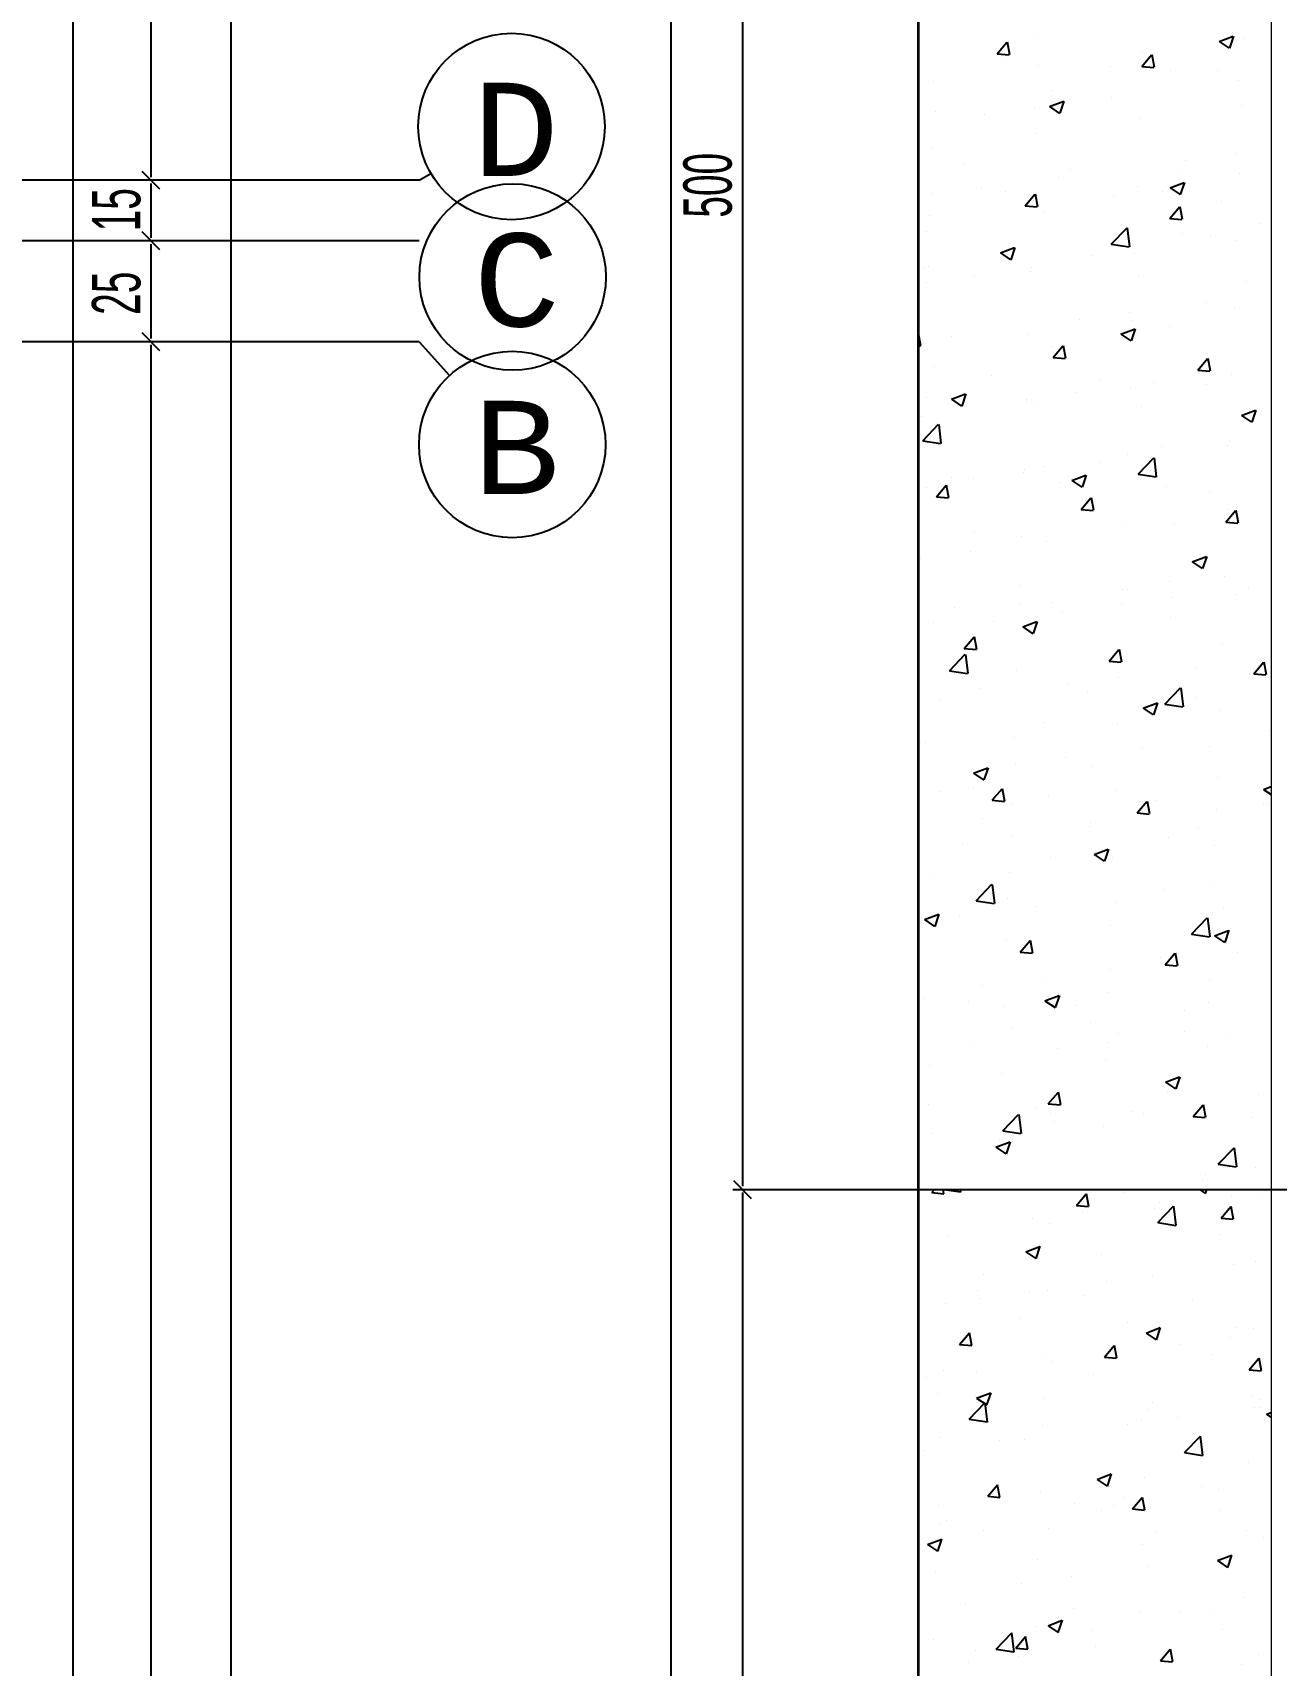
# Model space of a CAD drawing. Header units: inches. Extents: x -7543 to -822, y 102837 to 190349.
# Drawn here: x -836.35176 to -836.32095, y 102836.8557 to 102836.89615 of the extents above; entities that cross this region are included whole.
import ezdxf

# ---------------------------------------------------------------- set-up
doc = ezdxf.new("R2010")
doc.units = ezdxf.units.IN
doc.header["$MEASUREMENT"] = 0
doc.linetypes.add('DASHDOTX2', pattern=[2, 1, -0.5, 0, -0.5])
for name, color, linetype, lineweight in [('AKS', 1, 'Continuous', 25), ('ICOL', 55, 'Continuous', 25), ('SIVA', 150, 'Continuous', 15), ('TARAMA', 8, 'Continuous', 25)]:
    doc.layers.add(name, color=color, linetype=linetype, lineweight=lineweight)
doc.layers.add('DUVAR', color=7, linetype='Continuous', lineweight=35, true_color=0xfc4642)
doc.styles.add('ISIM', font='monos.ttf', dxfattribs={"width": 1.1, "height": 200})
doc.styles.add('OLCU', font='tromand.shx', dxfattribs={"width": 0.6, "height": 12})

msp = doc.modelspace()

# ---------------------------------------------------------------- linework, layer by layer
at = {"layer": 'AKS', "linetype": 'DASHDOTX2', "ltscale": 10}
for p, q in [((-836.34219, 102836.892493), (-836.547072, 102836.892493)), ((-836.34219, 102836.890993), (-836.634572, 102836.890993)), ((-836.34219, 102836.888493), (-836.547072, 102836.888493)), ((-836.333122, 102836.867493), (-836.180362, 102836.867493))]:
    msp.add_line(p, q, dxfattribs=at)
at = {"layer": 'AKS'}
for p, q in [((-836.34219, 102836.892493), (-836.341894, 102836.892665)), ((-836.34219, 102836.888493), (-836.341432, 102836.887658))]:
    msp.add_line(p, q, dxfattribs=at)
at = {"layer": 'AKS', "color": 0}
for centre in [(-836.339898, 102836.893827), (-836.33987, 102836.890096), (-836.33988, 102836.885947)]:
    msp.add_circle(centre, 0.00231, dxfattribs=at)
at = {"layer": 'DUVAR'}
msp.add_line((-836.329822, 102837.028495), (-836.329822, 102836.805993), dxfattribs=at)
at = {"layer": 'ICOL'}
for p, q in [((-836.335953, 102837.037415), (-836.335953, 102836.815071)), ((-836.35076, 102836.815071), (-836.35076, 102837.019916)), ((-836.346846, 102836.816071), (-836.346846, 102837.018916)), ((-836.334178, 102836.917415), (-836.334178, 102836.867571)), ((-836.348831, 102836.892571), (-836.348831, 102836.902415)), ((-836.348597, 102836.892493), (-836.350781, 102836.892493)), ((-836.348597, 102836.892493), (-836.350781, 102836.892493)), ((-836.348611, 102836.892272), (-836.349052, 102836.892714)), ((-836.348611, 102836.892272), (-836.349052, 102836.892714)), ((-836.348831, 102836.891071), (-836.348831, 102836.892415)), ((-836.348597, 102836.890993), (-836.350781, 102836.890993)), ((-836.348597, 102836.890993), (-836.350781, 102836.890993)), ((-836.348611, 102836.890772), (-836.349052, 102836.891214)), ((-836.348611, 102836.890772), (-836.349052, 102836.891214)), ((-836.348831, 102836.888571), (-836.348831, 102836.890915)), ((-836.348597, 102836.888493), (-836.350781, 102836.888493)), ((-836.348597, 102836.888493), (-836.350781, 102836.888493)), ((-836.348611, 102836.888272), (-836.349052, 102836.888714)), ((-836.348611, 102836.888272), (-836.349052, 102836.888714)), ((-836.348831, 102836.816071), (-836.348831, 102836.888415)), ((-836.334412, 102836.867493), (-836.332228, 102836.867493)), ((-836.334412, 102836.867493), (-836.332228, 102836.867493)), ((-836.334399, 102836.867714), (-836.333957, 102836.867272)), ((-836.334399, 102836.867714), (-836.333957, 102836.867272)), ((-836.334178, 102836.867415), (-836.334178, 102836.817571))]:
    msp.add_line(p, q, dxfattribs=at)
at = {"layer": 'SIVA'}
msp.add_line((-836.321072, 102837.037245), (-836.321072, 102836.814743), dxfattribs=at)
at = {"layer": 'TARAMA'}
for p, q in [((-836.326872, 102836.8961), (-836.326872, 102836.8961)), ((-836.327867, 102836.895625), (-836.327626, 102836.895912)), ((-836.327554, 102836.895599), (-836.327612, 102836.895913)), ((-836.322365, 102836.895933), (-836.322015, 102836.896067)), ((-836.322365, 102836.895933), (-836.322116, 102836.895765)), ((-836.322101, 102836.895766), (-836.322, 102836.896068)), ((-836.321742, 102836.895999), (-836.321742, 102836.895999)), ((-836.327867, 102836.895625), (-836.327568, 102836.895599)), ((-836.327733, 102836.895431), (-836.327733, 102836.895431)), ((-836.326834, 102836.895327), (-836.326834, 102836.895327)), ((-836.325064, 102836.895318), (-836.325064, 102836.895318)), ((-836.324281, 102836.895311), (-836.32404, 102836.895598)), ((-836.324281, 102836.895311), (-836.323982, 102836.895285)), ((-836.324267, 102836.895679), (-836.324267, 102836.895679)), ((-836.323968, 102836.895286), (-836.324025, 102836.895599)), ((-836.329431, 102836.894952), (-836.329431, 102836.894952)), ((-836.323573, 102836.895208), (-836.323573, 102836.895208)), ((-836.322394, 102836.895205), (-836.322394, 102836.895205)), ((-836.321884, 102836.894958), (-836.321884, 102836.894958)), ((-836.326489, 102836.894708), (-836.326489, 102836.894708)), ((-836.325042, 102836.894543), (-836.325042, 102836.894543)), ((-836.329405, 102836.894207), (-836.329405, 102836.894207)), ((-836.328187, 102836.894128), (-836.328187, 102836.894128)), ((-836.326936, 102836.894293), (-836.326936, 102836.894293)), ((-836.326566, 102836.89432), (-836.326216, 102836.894454)), ((-836.326566, 102836.89432), (-836.326317, 102836.894152)), ((-836.326302, 102836.894153), (-836.326201, 102836.894455)), ((-836.321802, 102836.894335), (-836.321802, 102836.894335)), ((-836.324328, 102836.894015), (-836.324328, 102836.894015)), ((-836.329492, 102836.893288), (-836.329492, 102836.893288)), ((-836.326895, 102836.893662), (-836.326895, 102836.893662)), ((-836.328706, 102836.892876), (-836.328706, 102836.892876)), ((-836.3232, 102836.892986), (-836.3232, 102836.892986)), ((-836.321948, 102836.893151), (-836.321948, 102836.893151)), ((-836.326357, 102836.89257), (-836.326357, 102836.89257)), ((-836.326037, 102836.892763), (-836.326037, 102836.892763)), ((-836.323368, 102836.89265), (-836.323368, 102836.89265)), ((-836.321863, 102836.89267), (-836.321863, 102836.89267)), ((-836.329503, 102836.892156), (-836.329503, 102836.892156)), ((-836.328251, 102836.892321), (-836.328251, 102836.892321)), ((-836.327652, 102836.892204), (-836.327652, 102836.892204)), ((-836.327174, 102836.891864), (-836.326933, 102836.892151)), ((-836.32686, 102836.891838), (-836.326918, 102836.892152)), ((-836.324983, 102836.892092), (-836.324983, 102836.892092)), ((-836.324389, 102836.89235), (-836.324389, 102836.89235)), ((-836.32378, 102836.892225), (-836.32378, 102836.892225)), ((-836.323581, 102836.892307), (-836.323231, 102836.892441)), ((-836.323581, 102836.892307), (-836.323333, 102836.892139)), ((-836.323318, 102836.89214), (-836.323217, 102836.892442)), ((-836.327174, 102836.891864), (-836.326875, 102836.891838)), ((-836.326956, 102836.891998), (-836.326956, 102836.891998)), ((-836.326696, 102836.891725), (-836.326696, 102836.891725)), ((-836.323587, 102836.89155), (-836.323346, 102836.891837)), ((-836.323274, 102836.891525), (-836.323332, 102836.891838)), ((-836.322314, 102836.891979), (-836.322314, 102836.891979)), ((-836.329553, 102836.891623), (-836.329553, 102836.891623)), ((-836.325036, 102836.890914), (-836.324647, 102836.89132)), ((-836.324577, 102836.890843), (-836.324632, 102836.891318)), ((-836.323587, 102836.89155), (-836.323288, 102836.891524)), ((-836.32137, 102836.891428), (-836.32137, 102836.891428)), ((-836.329612, 102836.891224), (-836.329612, 102836.891224)), ((-836.325036, 102836.890914), (-836.324592, 102836.890845)), ((-836.324515, 102836.891014), (-836.324515, 102836.891014)), ((-836.323263, 102836.891179), (-836.323263, 102836.891179)), ((-836.322582, 102836.891127), (-836.322582, 102836.891127)), ((-836.321924, 102836.891006), (-836.321924, 102836.891006)), ((-836.327782, 102836.890694), (-836.327432, 102836.890829)), ((-836.327782, 102836.890694), (-836.327534, 102836.890526)), ((-836.327673, 102836.890598), (-836.327673, 102836.890598)), ((-836.327519, 102836.890527), (-836.327418, 102836.890829)), ((-836.325498, 102836.890627), (-836.325498, 102836.890627)), ((-836.32445, 102836.890686), (-836.32445, 102836.890686)), ((-836.329701, 102836.890334), (-836.329701, 102836.890334)), ((-836.329566, 102836.890349), (-836.329566, 102836.890349)), ((-836.328414, 102836.890126), (-836.328414, 102836.890126)), ((-836.327032, 102836.890222), (-836.327032, 102836.890222)), ((-836.327017, 102836.890334), (-836.327017, 102836.890334)), ((-836.324363, 102836.890109), (-836.324363, 102836.890109)), ((-836.329614, 102836.889959), (-836.329614, 102836.889959)), ((-836.321694, 102836.889996), (-836.321694, 102836.889996)), ((-836.322685, 102836.889456), (-836.322685, 102836.889456)), ((-836.321985, 102836.889341), (-836.321985, 102836.889341)), ((-836.32583, 102836.889042), (-836.32583, 102836.889042)), ((-836.324579, 102836.889207), (-836.324579, 102836.889207)), ((-836.32451, 102836.889021), (-836.32451, 102836.889021)), ((-836.323588, 102836.888877), (-836.323588, 102836.888877)), ((-836.329753, 102836.888391), (-836.32981, 102836.888705)), ((-836.328988, 102836.888626), (-836.328988, 102836.888626)), ((-836.327078, 102836.888669), (-836.327078, 102836.888669)), ((-836.324798, 102836.888681), (-836.324448, 102836.888816)), ((-836.324798, 102836.888681), (-836.324549, 102836.888513)), ((-836.324535, 102836.888514), (-836.324433, 102836.888816)), ((-836.329822, 102836.888395), (-836.329767, 102836.888391)), ((-836.329674, 102836.888294), (-836.329674, 102836.888294)), ((-836.326504, 102836.888377), (-836.326504, 102836.888377)), ((-836.32648, 102836.888103), (-836.326239, 102836.88839)), ((-836.32648, 102836.888103), (-836.326181, 102836.888077)), ((-836.326166, 102836.888077), (-836.326224, 102836.888391)), ((-836.322894, 102836.887789), (-836.322652, 102836.888076)), ((-836.32258, 102836.887764), (-836.322638, 102836.888077)), ((-836.32942, 102836.887876), (-836.32942, 102836.887876)), ((-836.328006, 102836.887667), (-836.328006, 102836.887667)), ((-836.322894, 102836.887789), (-836.322595, 102836.887763)), ((-836.322046, 102836.887677), (-836.322046, 102836.887677)), ((-836.328999, 102836.887068), (-836.328649, 102836.887203)), ((-836.328736, 102836.886901), (-836.328634, 102836.887204)), ((-836.325894, 102836.887235), (-836.325894, 102836.887235)), ((-836.325337, 102836.887554), (-836.325337, 102836.887554)), ((-836.324571, 102836.887357), (-836.324571, 102836.887357)), ((-836.324, 102836.887484), (-836.324, 102836.887484)), ((-836.322667, 102836.887441), (-836.322667, 102836.887441)), ((-836.329621, 102836.887108), (-836.329621, 102836.887108)), ((-836.328999, 102836.887068), (-836.32875, 102836.886901)), ((-836.327146, 102836.88707), (-836.327146, 102836.88707)), ((-836.327138, 102836.887005), (-836.327138, 102836.887005)), ((-836.326951, 102836.886995), (-836.326951, 102836.886995)), ((-836.324282, 102836.886882), (-836.324282, 102836.886882)), ((-836.321813, 102836.886668), (-836.321463, 102836.886802)), ((-836.32155, 102836.886501), (-836.321449, 102836.886803)), ((-836.329735, 102836.88663), (-836.329735, 102836.88663)), ((-836.32971, 102836.886043), (-836.32932, 102836.886449)), ((-836.32925, 102836.885972), (-836.329305, 102836.886447)), ((-836.321813, 102836.886668), (-836.321565, 102836.8865)), ((-836.321613, 102836.88677), (-836.321613, 102836.88677)), ((-836.32971, 102836.886043), (-836.329265, 102836.885974)), ((-836.322106, 102836.886012), (-836.322106, 102836.886012)), ((-836.324632, 102836.885692), (-836.324632, 102836.885692)), ((-836.324373, 102836.885216), (-836.323984, 102836.885621)), ((-836.323914, 102836.885145), (-836.323969, 102836.88562)), ((-836.323795, 102836.885894), (-836.323795, 102836.885894)), ((-836.322158, 102836.885928), (-836.322158, 102836.885928)), ((-836.327209, 102836.885263), (-836.327209, 102836.885263)), ((-836.327199, 102836.88534), (-836.327199, 102836.88534)), ((-836.326711, 102836.885393), (-836.326711, 102836.885393)), ((-836.326015, 102836.885055), (-836.325664, 102836.88519)), ((-836.325751, 102836.884888), (-836.32565, 102836.88519)), ((-836.325316, 102836.885512), (-836.325316, 102836.885512)), ((-836.324373, 102836.885216), (-836.323929, 102836.885147)), ((-836.329796, 102836.884965), (-836.329796, 102836.884965)), ((-836.329626, 102836.884893), (-836.329626, 102836.884893)), ((-836.329372, 102836.884656), (-836.329131, 102836.884943)), ((-836.329059, 102836.88463), (-836.329117, 102836.884944)), ((-836.329, 102836.885125), (-836.329, 102836.885125)), ((-836.328461, 102836.885098), (-836.328461, 102836.885098)), ((-836.326331, 102836.885012), (-836.326331, 102836.885012)), ((-836.326015, 102836.885055), (-836.325766, 102836.884888)), ((-836.323662, 102836.8849), (-836.323662, 102836.8849)), ((-836.322597, 102836.884796), (-836.322597, 102836.884796)), ((-836.329372, 102836.884656), (-836.329074, 102836.88463)), ((-836.325786, 102836.884342), (-836.325545, 102836.884629)), ((-836.325473, 102836.884316), (-836.32553, 102836.88463)), ((-836.325786, 102836.884342), (-836.325487, 102836.884316)), ((-836.325512, 102836.884295), (-836.325512, 102836.884295)), ((-836.324693, 102836.884028), (-836.324693, 102836.884028)), ((-836.322222, 102836.884121), (-836.322222, 102836.884121)), ((-836.3222, 102836.884028), (-836.321959, 102836.884316)), ((-836.3222, 102836.884028), (-836.321901, 102836.884002)), ((-836.322167, 102836.884348), (-836.322167, 102836.884348)), ((-836.321886, 102836.884003), (-836.321944, 102836.884316)), ((-836.328428, 102836.883795), (-836.328428, 102836.883795)), ((-836.32726, 102836.883676), (-836.32726, 102836.883676)), ((-836.323473, 102836.883956), (-836.323473, 102836.883956)), ((-836.328525, 102836.883291), (-836.328525, 102836.883291)), ((-836.326631, 102836.88354), (-836.326631, 102836.88354)), ((-836.32303, 102836.883042), (-836.32268, 102836.883177)), ((-836.322767, 102836.882875), (-836.322665, 102836.883177)), ((-836.329776, 102836.883126), (-836.329776, 102836.883126)), ((-836.32303, 102836.883042), (-836.322781, 102836.882875)), ((-836.327305, 102836.882457), (-836.327305, 102836.882457)), ((-836.324754, 102836.882363), (-836.324754, 102836.882363)), ((-836.323603, 102836.882546), (-836.323603, 102836.882546)), ((-836.322228, 102836.882683), (-836.322228, 102836.882683)), ((-836.321643, 102836.882398), (-836.321643, 102836.882398)), ((-836.327321, 102836.882011), (-836.327321, 102836.882011)), ((-836.326519, 102836.882045), (-836.326519, 102836.882045)), ((-836.324789, 102836.881984), (-836.324789, 102836.881984)), ((-836.324636, 102836.882345), (-836.324636, 102836.882345)), ((-836.323537, 102836.882148), (-836.323537, 102836.882148)), ((-836.321967, 102836.882232), (-836.321967, 102836.882232)), ((-836.329435, 102836.881545), (-836.329435, 102836.881545)), ((-836.32892, 102836.881899), (-836.32892, 102836.881899)), ((-836.327946, 102836.881568), (-836.327946, 102836.881568)), ((-836.327231, 102836.88143), (-836.326881, 102836.881564)), ((-836.326968, 102836.881263), (-836.326866, 102836.881565)), ((-836.326251, 102836.881786), (-836.326251, 102836.881786)), ((-836.323582, 102836.881673), (-836.323582, 102836.881673)), ((-836.328679, 102836.880895), (-836.328438, 102836.881182)), ((-836.328365, 102836.880869), (-836.328423, 102836.881183)), ((-836.327231, 102836.88143), (-836.326982, 102836.881262)), ((-836.329047, 102836.880345), (-836.328657, 102836.880751)), ((-836.328679, 102836.880895), (-836.32838, 102836.880869)), ((-836.328587, 102836.880274), (-836.328642, 102836.880749)), ((-836.325092, 102836.880581), (-836.324851, 102836.880868)), ((-836.324779, 102836.880556), (-836.324837, 102836.880869)), ((-836.322289, 102836.881019), (-836.322289, 102836.881019)), ((-836.329047, 102836.880345), (-836.328602, 102836.880276)), ((-836.327382, 102836.880347), (-836.327382, 102836.880347)), ((-836.325092, 102836.880581), (-836.324793, 102836.880555)), ((-836.324814, 102836.880699), (-836.324814, 102836.880699)), ((-836.322959, 102836.880426), (-836.322959, 102836.880426)), ((-836.321506, 102836.880267), (-836.321265, 102836.880555)), ((-836.321193, 102836.880242), (-836.32125, 102836.880555)), ((-836.326104, 102836.880012), (-836.326104, 102836.880012)), ((-836.324852, 102836.880176), (-836.324852, 102836.880176)), ((-836.323711, 102836.879517), (-836.323321, 102836.879923)), ((-836.323251, 102836.879446), (-836.323306, 102836.879921)), ((-836.321506, 102836.880267), (-836.321207, 102836.880241)), ((-836.329262, 102836.879596), (-836.329262, 102836.879596)), ((-836.3283, 102836.879916), (-836.3283, 102836.879916)), ((-836.325631, 102836.879803), (-836.325631, 102836.879803)), ((-836.324247, 102836.879417), (-836.323896, 102836.879551)), ((-836.323983, 102836.879249), (-836.323882, 102836.879552)), ((-836.323809, 102836.879562), (-836.323809, 102836.879562)), ((-836.323711, 102836.879517), (-836.323266, 102836.879448)), ((-836.322962, 102836.87969), (-836.322962, 102836.87969)), ((-836.324247, 102836.879417), (-836.323998, 102836.879249)), ((-836.32235, 102836.879354), (-836.32235, 102836.879354)), ((-836.326725, 102836.879062), (-836.326725, 102836.879062)), ((-836.324875, 102836.879034), (-836.324875, 102836.879034)), ((-836.321116, 102836.878869), (-836.321116, 102836.878869)), ((-836.329641, 102836.878561), (-836.329641, 102836.878561)), ((-836.327442, 102836.878682), (-836.327442, 102836.878682)), ((-836.324274, 102836.878454), (-836.324274, 102836.878454)), ((-836.322611, 102836.878464), (-836.322611, 102836.878464)), ((-836.328448, 102836.877804), (-836.328098, 102836.877938)), ((-836.328184, 102836.877637), (-836.328083, 102836.877939)), ((-836.327419, 102836.87804), (-836.327419, 102836.87804)), ((-836.326168, 102836.878204), (-836.326168, 102836.878204)), ((-836.325527, 102836.877964), (-836.325527, 102836.877964)), ((-836.328448, 102836.877804), (-836.328199, 102836.877636)), ((-836.32241, 102836.87769), (-836.32241, 102836.87769)), ((-836.329273, 102836.877361), (-836.329273, 102836.877361)), ((-836.328443, 102836.877463), (-836.328443, 102836.877463)), ((-836.327985, 102836.877134), (-836.327744, 102836.877421)), ((-836.327985, 102836.877134), (-836.327686, 102836.877108)), ((-836.327671, 102836.877108), (-836.327729, 102836.877422)), ((-836.326604, 102836.877248), (-836.326604, 102836.877248)), ((-836.324936, 102836.87737), (-836.324936, 102836.87737)), ((-836.324399, 102836.87682), (-836.324158, 102836.877107)), ((-836.324085, 102836.876795), (-836.324143, 102836.877108)), ((-836.323935, 102836.877135), (-836.323935, 102836.877135)), ((-836.321262, 102836.877403), (-836.321072, 102836.877476)), ((-836.321262, 102836.877403), (-836.321072, 102836.877275)), ((-836.328219, 102836.876689), (-836.328219, 102836.876689)), ((-836.327503, 102836.877018), (-836.327503, 102836.877018)), ((-836.324399, 102836.87682), (-836.3241, 102836.876794)), ((-836.322432, 102836.876897), (-836.322432, 102836.876897)), ((-836.321266, 102836.877023), (-836.321266, 102836.877023)), ((-836.32118, 102836.877062), (-836.32118, 102836.877062)), ((-836.325589, 102836.876482), (-836.325589, 102836.876482)), ((-836.32555, 102836.876577), (-836.32555, 102836.876577)), ((-836.322881, 102836.876464), (-836.322881, 102836.876464)), ((-836.328735, 102836.876067), (-836.328735, 102836.876067)), ((-836.327483, 102836.876232), (-836.327483, 102836.876232)), ((-836.325463, 102836.875791), (-836.325113, 102836.875925)), ((-836.3252, 102836.875624), (-836.325098, 102836.875926)), ((-836.323618, 102836.876214), (-836.323618, 102836.876214)), ((-836.322471, 102836.876025), (-836.322471, 102836.876025)), ((-836.326534, 102836.875714), (-836.326534, 102836.875714)), ((-836.325463, 102836.875791), (-836.325214, 102836.875623)), ((-836.324997, 102836.875705), (-836.324997, 102836.875705)), ((-836.32945, 102836.875213), (-836.32945, 102836.875213)), ((-836.327564, 102836.875353), (-836.327564, 102836.875353)), ((-836.322495, 102836.87509), (-836.322495, 102836.87509)), ((-836.328384, 102836.874647), (-836.327994, 102836.875053)), ((-836.327924, 102836.874576), (-836.32798, 102836.875051)), ((-836.327599, 102836.874707), (-836.327599, 102836.874707)), ((-836.323747, 102836.874925), (-836.323747, 102836.874925)), ((-836.329664, 102836.874178), (-836.329314, 102836.874313)), ((-836.329401, 102836.874011), (-836.329299, 102836.874313)), ((-836.328798, 102836.87426), (-836.328798, 102836.87426)), ((-836.328384, 102836.874647), (-836.327939, 102836.874578)), ((-836.326905, 102836.87451), (-836.326905, 102836.87451)), ((-836.32493, 102836.874594), (-836.32493, 102836.874594)), ((-836.322532, 102836.874361), (-836.322532, 102836.874361)), ((-836.322261, 102836.874481), (-836.322261, 102836.874481)), ((-836.329664, 102836.874178), (-836.329416, 102836.87401)), ((-836.325058, 102836.874041), (-836.325058, 102836.874041)), ((-836.323048, 102836.873819), (-836.322658, 102836.874225)), ((-836.322588, 102836.873748), (-836.322643, 102836.874223)), ((-836.322479, 102836.873778), (-836.322129, 102836.873912)), ((-836.322215, 102836.873611), (-836.322114, 102836.873913)), ((-836.327625, 102836.873689), (-836.327625, 102836.873689)), ((-836.327291, 102836.873373), (-836.32705, 102836.87366)), ((-836.326978, 102836.873347), (-836.327035, 102836.873661)), ((-836.323048, 102836.873819), (-836.322603, 102836.87375)), ((-836.322479, 102836.873778), (-836.32223, 102836.87361)), ((-836.327291, 102836.873373), (-836.326992, 102836.873347)), ((-836.323824, 102836.873231), (-836.323824, 102836.873231)), ((-836.323811, 102836.873118), (-836.323811, 102836.873118)), ((-836.323705, 102836.873059), (-836.323464, 102836.873346)), ((-836.323705, 102836.873059), (-836.323406, 102836.873033)), ((-836.323391, 102836.873034), (-836.323449, 102836.873347)), ((-836.321917, 102836.873367), (-836.321917, 102836.873367)), ((-836.32674, 102836.87273), (-836.32674, 102836.87273)), ((-836.325062, 102836.872953), (-836.325062, 102836.872953)), ((-836.322593, 102836.872697), (-836.322593, 102836.872697)), ((-836.32822, 102836.872537), (-836.32822, 102836.872537)), ((-836.32668, 102836.872165), (-836.32633, 102836.872299)), ((-836.326416, 102836.871998), (-836.326315, 102836.8723)), ((-836.325118, 102836.872376), (-836.325118, 102836.872376)), ((-836.329656, 102836.87223), (-836.329656, 102836.87223)), ((-836.328573, 102836.872152), (-836.328573, 102836.872152)), ((-836.327686, 102836.872024), (-836.327686, 102836.872024)), ((-836.32668, 102836.872165), (-836.326431, 102836.871997)), ((-836.325904, 102836.872039), (-836.325904, 102836.872039)), ((-836.323235, 102836.871926), (-836.323235, 102836.871926)), ((-836.322626, 102836.872133), (-836.322626, 102836.872133)), ((-836.327519, 102836.87148), (-836.327519, 102836.87148)), ((-836.325542, 102836.871632), (-836.325542, 102836.871632)), ((-836.328458, 102836.871132), (-836.328458, 102836.871132)), ((-836.325126, 102836.871146), (-836.325126, 102836.871146)), ((-836.324849, 102836.871367), (-836.324849, 102836.871367)), ((-836.323232, 102836.871395), (-836.323232, 102836.871395)), ((-836.322654, 102836.871032), (-836.322654, 102836.871032)), ((-836.32218, 102836.871254), (-836.32218, 102836.871254)), ((-836.326378, 102836.870981), (-836.326378, 102836.870981)), ((-836.325179, 102836.870712), (-836.325179, 102836.870712)), ((-836.329535, 102836.870565), (-836.329535, 102836.870565)), ((-836.327746, 102836.87036), (-836.327746, 102836.87036)), ((-836.323695, 102836.870152), (-836.323345, 102836.870286)), ((-836.323432, 102836.869985), (-836.32333, 102836.870287)), ((-836.326597, 102836.869612), (-836.326356, 102836.869899)), ((-836.326284, 102836.869586), (-836.326342, 102836.8699)), ((-836.323695, 102836.870152), (-836.323446, 102836.869984)), ((-836.323632, 102836.869883), (-836.323632, 102836.869883)), ((-836.32139, 102836.869839), (-836.32139, 102836.869839)), ((-836.329567, 102836.86961), (-836.329567, 102836.86961)), ((-836.326898, 102836.869497), (-836.326898, 102836.869497)), ((-836.326597, 102836.869612), (-836.326298, 102836.869586)), ((-836.324548, 102836.869423), (-836.324548, 102836.869423)), ((-836.323011, 102836.869298), (-836.32277, 102836.869585)), ((-836.322698, 102836.869273), (-836.322755, 102836.869586)), ((-836.327721, 102836.868949), (-836.327332, 102836.869354)), ((-836.327693, 102836.869009), (-836.327693, 102836.869009)), ((-836.327261, 102836.868878), (-836.327317, 102836.869353)), ((-836.326548, 102836.869382), (-836.326548, 102836.869382)), ((-836.326441, 102836.869174), (-836.326441, 102836.869174)), ((-836.32524, 102836.869047), (-836.32524, 102836.869047)), ((-836.324229, 102836.869385), (-836.324229, 102836.869385)), ((-836.323011, 102836.869298), (-836.322712, 102836.869272)), ((-836.322714, 102836.869368), (-836.322714, 102836.869368)), ((-836.32156, 102836.869272), (-836.32156, 102836.869272)), ((-836.329464, 102836.868882), (-836.329464, 102836.868882)), ((-836.327896, 102836.868539), (-836.327546, 102836.868674)), ((-836.327807, 102836.868695), (-836.327807, 102836.868695)), ((-836.327721, 102836.868949), (-836.327276, 102836.86888)), ((-836.327633, 102836.868372), (-836.327532, 102836.868674)), ((-836.327896, 102836.868539), (-836.327648, 102836.868372)), ((-836.322385, 102836.868121), (-836.321995, 102836.868527)), ((-836.321925, 102836.86805), (-836.32198, 102836.868525)), ((-836.322705, 102836.867867), (-836.322705, 102836.867867)), ((-836.322385, 102836.868121), (-836.32194, 102836.868052)), ((-836.321454, 102836.868032), (-836.321454, 102836.868032)), ((-836.329487, 102836.867414), (-836.329421, 102836.867493)), ((-836.329487, 102836.867414), (-836.329189, 102836.867387)), ((-836.329183, 102836.867388), (-836.329202, 102836.867493)), ((-836.329174, 102836.867493), (-836.328774, 102836.867431)), ((-836.328768, 102836.86743), (-836.328776, 102836.867493)), ((-836.325901, 102836.8671), (-836.32566, 102836.867387)), ((-836.325596, 102836.867074), (-836.325654, 102836.867387)), ((-836.324717, 102836.867422), (-836.324717, 102836.867422)), ((-836.322852, 102836.867493), (-836.322706, 102836.867395)), ((-836.322775, 102836.867703), (-836.322775, 102836.867703)), ((-836.322701, 102836.867395), (-836.322668, 102836.867493)), ((-836.325901, 102836.8671), (-836.325602, 102836.867074)), ((-836.32396, 102836.867025), (-836.32396, 102836.867025)), ((-836.323883, 102836.866672), (-836.323493, 102836.867078)), ((-836.323851, 102836.867182), (-836.323851, 102836.867182)), ((-836.323432, 102836.866603), (-836.323487, 102836.867078)), ((-836.322315, 102836.866786), (-836.322074, 102836.867073)), ((-836.32201, 102836.86676), (-836.322068, 102836.867074)), ((-836.322048, 102836.867309), (-836.322048, 102836.867309)), ((-836.321393, 102836.867377), (-836.321393, 102836.867377)), ((-836.326997, 102836.866768), (-836.326997, 102836.866768)), ((-836.326557, 102836.866651), (-836.326557, 102836.866651)), ((-836.325745, 102836.866932), (-836.325745, 102836.866932)), ((-836.323883, 102836.866672), (-836.323438, 102836.866603)), ((-836.322315, 102836.866786), (-836.322016, 102836.86676)), ((-836.329083, 102836.86633), (-836.329083, 102836.86633)), ((-836.322359, 102836.866383), (-836.322359, 102836.866383)), ((-836.327156, 102836.86595), (-836.326806, 102836.866084)), ((-836.327156, 102836.86595), (-836.326908, 102836.865782)), ((-836.326902, 102836.865782), (-836.3268, 102836.866085)), ((-836.325275, 102836.865882), (-836.325275, 102836.865882)), ((-836.328191, 102836.865382), (-836.328191, 102836.865382)), ((-836.324021, 102836.865361), (-836.324021, 102836.865361)), ((-836.322009, 102836.865625), (-836.322009, 102836.865625)), ((-836.321454, 102836.865713), (-836.321454, 102836.865713)), ((-836.32836, 102836.86498), (-836.32836, 102836.86498)), ((-836.32706, 102836.86496), (-836.32706, 102836.86496)), ((-836.326618, 102836.864986), (-836.326618, 102836.864986)), ((-836.325167, 102836.86521), (-836.325167, 102836.86521)), ((-836.329144, 102836.864666), (-836.329144, 102836.864666)), ((-836.328312, 102836.864796), (-836.328312, 102836.864796)), ((-836.325691, 102836.864867), (-836.325691, 102836.864867)), ((-836.323022, 102836.864754), (-836.323022, 102836.864754)), ((-836.327306, 102836.864308), (-836.327306, 102836.864308)), ((-836.324637, 102836.864195), (-836.324637, 102836.864195)), ((-836.328794, 102836.863653), (-836.328553, 102836.86394)), ((-836.328489, 102836.863627), (-836.328547, 102836.86394)), ((-836.324172, 102836.863937), (-836.323822, 102836.864071)), ((-836.324172, 102836.863937), (-836.323923, 102836.863769)), ((-836.323917, 102836.863769), (-836.323816, 102836.864071)), ((-836.322072, 102836.863818), (-836.322072, 102836.863818)), ((-836.321968, 102836.864082), (-836.321968, 102836.864082)), ((-836.321515, 102836.864049), (-836.321515, 102836.864049)), ((-836.328794, 102836.863653), (-836.328495, 102836.863626)), ((-836.325207, 102836.863339), (-836.324966, 102836.863626)), ((-836.325207, 102836.863339), (-836.324909, 102836.863313)), ((-836.324903, 102836.863313), (-836.324961, 102836.863626)), ((-836.324082, 102836.863696), (-836.324082, 102836.863696)), ((-836.323324, 102836.863653), (-836.323324, 102836.863653)), ((-836.322565, 102836.8634), (-836.322565, 102836.8634)), ((-836.329204, 102836.863001), (-836.329204, 102836.863001)), ((-836.328376, 102836.862988), (-836.328376, 102836.862988)), ((-836.326679, 102836.863322), (-836.326679, 102836.863322)), ((-836.326482, 102836.863238), (-836.326482, 102836.863238)), ((-836.321621, 102836.863025), (-836.32138, 102836.863312)), ((-836.321621, 102836.863025), (-836.321322, 102836.862999)), ((-836.321316, 102836.862999), (-836.321374, 102836.863313)), ((-836.329627, 102836.862823), (-836.329627, 102836.862823)), ((-836.325481, 102836.862899), (-836.325481, 102836.862899)), ((-836.329355, 102836.862438), (-836.329355, 102836.862438)), ((-836.328556, 102836.861802), (-836.328167, 102836.862208)), ((-836.328397, 102836.862398), (-836.328397, 102836.862398)), ((-836.328373, 102836.862324), (-836.328023, 102836.862459)), ((-836.328373, 102836.862324), (-836.328124, 102836.862156)), ((-836.328105, 102836.861732), (-836.328161, 102836.862207)), ((-836.328118, 102836.862157), (-836.328017, 102836.862459)), ((-836.326686, 102836.862325), (-836.326686, 102836.862325)), ((-836.324017, 102836.862212), (-836.324017, 102836.862212)), ((-836.321575, 102836.862384), (-836.321575, 102836.862384)), ((-836.321367, 102836.862302), (-836.321367, 102836.862302)), ((-836.328556, 102836.861802), (-836.328111, 102836.861733)), ((-836.324283, 102836.861801), (-836.324283, 102836.861801)), ((-836.324143, 102836.862032), (-836.324143, 102836.862032)), ((-836.323388, 102836.861846), (-836.323388, 102836.861846)), ((-836.321494, 102836.862095), (-836.321494, 102836.862095)), ((-836.321348, 102836.8621), (-836.321348, 102836.8621)), ((-836.321187, 102836.861924), (-836.321072, 102836.861968)), ((-836.321187, 102836.861924), (-836.321072, 102836.861846)), ((-836.329265, 102836.861337), (-836.329265, 102836.861337)), ((-836.32674, 102836.861657), (-836.32674, 102836.861657)), ((-836.324639, 102836.861681), (-836.324639, 102836.861681)), ((-836.32322, 102836.860974), (-836.32283, 102836.86138)), ((-836.322769, 102836.860904), (-836.322824, 102836.861379)), ((-836.329691, 102836.861016), (-836.329691, 102836.861016)), ((-836.327797, 102836.861265), (-836.327797, 102836.861265)), ((-836.327199, 102836.861301), (-836.327199, 102836.861301)), ((-836.32322, 102836.860974), (-836.322775, 102836.860905)), ((-836.321636, 102836.86072), (-836.321636, 102836.86072)), ((-836.3281, 102836.859892), (-836.327859, 102836.860179)), ((-836.327795, 102836.859866), (-836.327853, 102836.860179)), ((-836.325388, 102836.860311), (-836.325038, 102836.860445)), ((-836.325388, 102836.860311), (-836.32514, 102836.860143)), ((-836.325134, 102836.860144), (-836.325032, 102836.860446)), ((-836.324203, 102836.860368), (-836.324203, 102836.860368)), ((-836.322809, 102836.860123), (-836.322809, 102836.860123)), ((-836.3281, 102836.859892), (-836.327801, 102836.859866)), ((-836.32766, 102836.85977), (-836.32766, 102836.85977)), ((-836.3268, 102836.859993), (-836.3268, 102836.859993)), ((-836.325955, 102836.859709), (-836.325955, 102836.859709)), ((-836.324703, 102836.859874), (-836.324703, 102836.859874)), ((-836.324514, 102836.859578), (-836.324273, 102836.859865)), ((-836.324209, 102836.859552), (-836.324267, 102836.859865)), ((-836.322374, 102836.860051), (-836.322374, 102836.860051)), ((-836.329326, 102836.859673), (-836.329326, 102836.859673)), ((-836.329113, 102836.859293), (-836.329113, 102836.859293)), ((-836.32529, 102836.859551), (-836.32529, 102836.859551)), ((-836.32499, 102836.859658), (-836.32499, 102836.859658)), ((-836.324514, 102836.859578), (-836.324215, 102836.859552)), ((-836.322321, 102836.859545), (-836.322321, 102836.859545)), ((-836.329274, 102836.859211), (-836.329274, 102836.859211)), ((-836.328206, 102836.85905), (-836.328206, 102836.85905)), ((-836.326605, 102836.859099), (-836.326605, 102836.859099)), ((-836.323936, 102836.858986), (-836.323936, 102836.858986)), ((-836.321697, 102836.859055), (-836.321697, 102836.859055)), ((-836.329589, 102836.858698), (-836.329239, 102836.858833)), ((-836.329589, 102836.858698), (-836.329341, 102836.858531)), ((-836.329335, 102836.858531), (-836.329234, 102836.858833)), ((-836.324264, 102836.858703), (-836.324264, 102836.858703)), ((-836.321267, 102836.858873), (-836.321267, 102836.858873)), ((-836.326861, 102836.858328), (-836.326861, 102836.858328)), ((-836.324125, 102836.858151), (-836.324125, 102836.858151)), ((-836.322404, 102836.858298), (-836.322054, 102836.858432)), ((-836.322404, 102836.858298), (-836.322155, 102836.85813)), ((-836.322149, 102836.85813), (-836.322048, 102836.858433)), ((-836.329387, 102836.858008), (-836.329387, 102836.858008)), ((-836.32727, 102836.857737), (-836.32727, 102836.857737)), ((-836.326018, 102836.857902), (-836.326018, 102836.857902)), ((-836.321758, 102836.857391), (-836.321758, 102836.857391)), ((-836.328654, 102836.857229), (-836.328654, 102836.857229)), ((-836.325985, 102836.857116), (-836.325985, 102836.857116)), ((-836.324325, 102836.857039), (-836.324325, 102836.857039)), ((-836.323316, 102836.857003), (-836.323316, 102836.857003)), ((-836.32258, 102836.857068), (-836.32258, 102836.857068)), ((-836.327893, 102836.856104), (-836.327504, 102836.856509)), ((-836.327442, 102836.856034), (-836.327498, 102836.856509)), ((-836.326922, 102836.856664), (-836.326922, 102836.856664)), ((-836.326605, 102836.856685), (-836.326255, 102836.85682)), ((-836.326605, 102836.856685), (-836.326356, 102836.856518)), ((-836.32635, 102836.856518), (-836.326249, 102836.85682)), ((-836.325496, 102836.856568), (-836.325496, 102836.856568)), ((-836.322282, 102836.856595), (-836.322282, 102836.856595)), ((-836.329448, 102836.856344), (-836.329448, 102836.856344)), ((-836.328412, 102836.856067), (-836.328412, 102836.856067)), ((-836.327893, 102836.856104), (-836.327448, 102836.856035)), ((-836.327406, 102836.856131), (-836.327165, 102836.856418)), ((-836.327406, 102836.856131), (-836.327107, 102836.856105)), ((-836.327102, 102836.856105), (-836.327159, 102836.856418)), ((-836.32544, 102836.856179), (-836.32544, 102836.856179)), ((-836.32382, 102836.855817), (-836.323579, 102836.856104)), ((-836.323515, 102836.855791), (-836.323573, 102836.856104)), ((-836.328586, 102836.855765), (-836.328586, 102836.855765)), ((-836.327334, 102836.85593), (-836.327334, 102836.85593)), ((-836.32382, 102836.855817), (-836.323521, 102836.855791)), ((-836.321819, 102836.855726), (-836.321819, 102836.855726)), ((-836.321382, 102836.85597), (-836.321382, 102836.85597))]:
    msp.add_line(p, q, dxfattribs=at)

# ---------------------------------------------------------------- texts
at = {"layer": 'AKS', "style": 'ISIM', "width": 1.1}
for s, p in [('D', (-836.340874, 102836.892601)), ('C', (-836.340846, 102836.88887)), ('B', (-836.340856, 102836.884721))]:
    msp.add_text(s, height=0.00231, dxfattribs=at).set_placement(p)
at = {"layer": 'ICOL', "style": 'OLCU', "width": 0.6}
for s, p in [('500', (-836.334442, 102836.891567)), ('15', (-836.349095, 102836.891229)), ('25', (-836.349095, 102836.88916))]:
    msp.add_text(s, height=0.0012, rotation=90, dxfattribs=at).set_placement(p)

doc.saveas('drawing.dxf')
